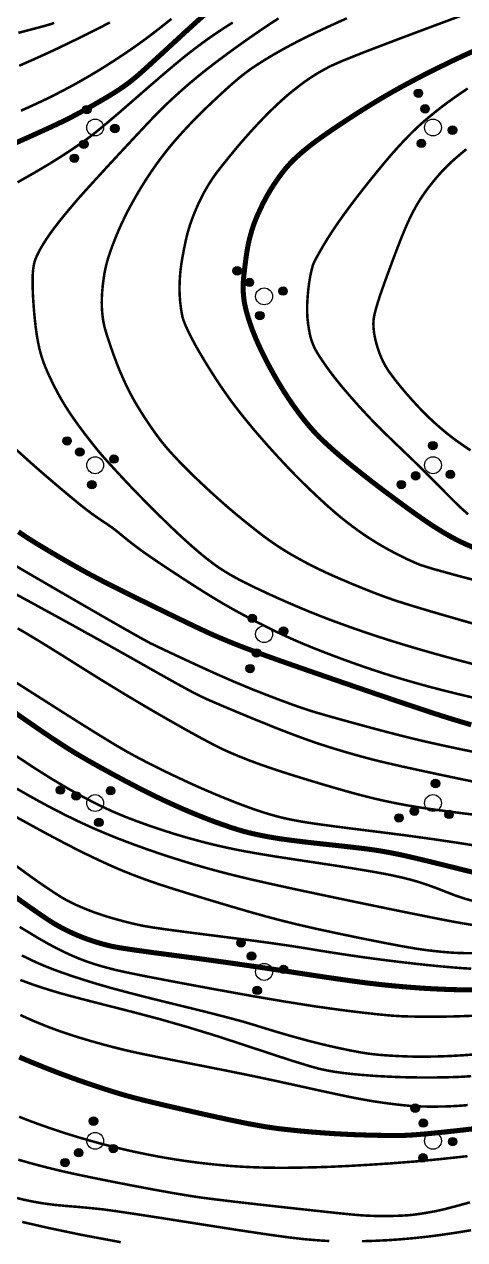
# Model space of a CAD drawing. Extents: x 396500 to 398250, y 1005980 to 1008200.
# Drawn here: x 398150.94 to 398163.97, y 1007941.11 to 1007977.09 of the extents above; entities that cross this region are included whole.
import ezdxf

# ---------------------------------------------------------------- set-up
doc = ezdxf.new("R2010")
doc.units = 0
doc.header["$LTSCALE"] = 0.5
doc.layers.get('0').update_dxf_attribs({"linetype": 'CONTINUOUS'})
doc.layers.add('DGX', color=2, linetype='CONTINUOUS')
doc.layers.add('ZBTZ', color=3, linetype='CONTINUOUS')

# ---------------------------------------------------------------- blocks, each defined once
blk = doc.blocks.new('*U110')
at = {"linetype": 'Continuous'}
for points in [[(-0.25, 2.2), (-0.238, 2.123), (-0.238, 2.277)], [(-0.238, 2.277), (-0.202, 2.053), (-0.202, 2.347)], [(-0.202, 2.053), (-0.238, 2.277), (-0.238, 2.123)], [(-0.202, 2.347), (-0.147, 1.998), (-0.147, 2.402)], [(-0.147, 1.998), (-0.202, 2.347), (-0.202, 2.053)], [(-0.147, 2.402), (-0.077, 1.962), (-0.077, 2.438)], [(-0.077, 1.962), (-0.147, 2.402), (-0.147, 1.998)], [(-0.077, 2.438), (0, 1.95), (0, 2.45)], [(0, 1.95), (-0.077, 2.438), (-0.077, 1.962)], [(0, 2.45), (0.077, 1.962), (0.077, 2.438)], [(0.077, 1.962), (0, 2.45), (0, 1.95)], [(0.077, 2.438), (0.147, 1.998), (0.147, 2.402)], [(0.147, 1.998), (0.077, 2.438), (0.077, 1.962)], [(0.147, 2.402), (0.202, 2.053), (0.202, 2.347)], [(0.202, 2.053), (0.147, 2.402), (0.147, 1.998)], [(0.202, 2.347), (0.238, 2.123), (0.238, 2.277)], [(0.238, 2.123), (0.202, 2.347), (0.202, 2.053)], [(0.25, 2.2), (0.238, 2.277), (0.238, 2.123)]]:
    blk.add_solid(points, dxfattribs=at)
blk = doc.blocks.new('*U109')
at = {"linetype": 'Continuous'}
for points in [[(-0.077, 1.438), (0, 0.95), (0, 1.45)], [(0, 1.45), (0.077, 0.962), (0.077, 1.438)], [(0.077, 0.962), (0, 1.45), (0, 0.95)], [(-0.25, 1.2), (-0.238, 1.123), (-0.238, 1.277)], [(-0.238, 1.277), (-0.202, 1.053), (-0.202, 1.347)], [(-0.202, 1.053), (-0.238, 1.277), (-0.238, 1.123)], [(-0.202, 1.347), (-0.147, 0.998), (-0.147, 1.402)], [(-0.147, 0.998), (-0.202, 1.347), (-0.202, 1.053)], [(-0.147, 1.402), (-0.077, 0.962), (-0.077, 1.438)], [(-0.077, 0.962), (-0.147, 1.402), (-0.147, 0.998)], [(0, 0.95), (-0.077, 1.438), (-0.077, 0.962)], [(0.077, 1.438), (0.147, 0.998), (0.147, 1.402)], [(0.147, 0.998), (0.077, 1.438), (0.077, 0.962)], [(0.147, 1.402), (0.202, 1.053), (0.202, 1.347)], [(0.202, 1.053), (0.147, 1.402), (0.147, 0.998)], [(0.202, 1.347), (0.238, 1.123), (0.238, 1.277)], [(0.238, 1.123), (0.202, 1.347), (0.202, 1.053)], [(0.25, 1.2), (0.238, 1.277), (0.238, 1.123)]]:
    blk.add_solid(points, dxfattribs=at)
blk = doc.blocks.new('*U108')
at = {"linetype": 'Continuous'}
for points in [[(-1.25, -0.6), (-1.238, -0.677), (-1.238, -0.523)], [(-1.238, -0.523), (-1.202, -0.747), (-1.202, -0.453)], [(-1.202, -0.747), (-1.238, -0.523), (-1.238, -0.677)], [(-1.202, -0.453), (-1.147, -0.802), (-1.147, -0.398)], [(-1.147, -0.802), (-1.202, -0.453), (-1.202, -0.747)], [(-1.147, -0.398), (-1.077, -0.838), (-1.077, -0.362)], [(-1.077, -0.838), (-1.147, -0.398), (-1.147, -0.802)], [(-1.077, -0.362), (-1, -0.85), (-1, -0.35)], [(-1, -0.85), (-1.077, -0.362), (-1.077, -0.838)], [(-1, -0.35), (-0.923, -0.838), (-0.923, -0.362)], [(-0.923, -0.838), (-1, -0.35), (-1, -0.85)], [(-0.923, -0.362), (-0.853, -0.802), (-0.853, -0.398)], [(-0.853, -0.802), (-0.923, -0.362), (-0.923, -0.838)], [(-0.853, -0.398), (-0.798, -0.747), (-0.798, -0.453)], [(-0.798, -0.747), (-0.853, -0.398), (-0.853, -0.802)], [(-0.798, -0.453), (-0.762, -0.677), (-0.762, -0.523)], [(-0.762, -0.677), (-0.798, -0.453), (-0.798, -0.747)], [(-0.75, -0.6), (-0.762, -0.523), (-0.762, -0.677)]]:
    blk.add_solid(points, dxfattribs=at)
blk = doc.blocks.new('*U107')
at = {"linetype": 'Continuous'}
for points in [[(0.75, -0.6), (0.762, -0.677), (0.762, -0.523)], [(0.762, -0.523), (0.798, -0.747), (0.798, -0.453)], [(0.798, -0.747), (0.762, -0.523), (0.762, -0.677)], [(0.798, -0.453), (0.853, -0.802), (0.853, -0.398)], [(0.853, -0.802), (0.798, -0.453), (0.798, -0.747)], [(0.853, -0.398), (0.923, -0.838), (0.923, -0.362)], [(0.923, -0.838), (0.853, -0.398), (0.853, -0.802)], [(0.923, -0.362), (1, -0.85), (1, -0.35)], [(1, -0.85), (0.923, -0.362), (0.923, -0.838)], [(1, -0.35), (1.077, -0.838), (1.077, -0.362)], [(1.077, -0.838), (1, -0.35), (1, -0.85)], [(1.077, -0.362), (1.147, -0.802), (1.147, -0.398)], [(1.147, -0.802), (1.077, -0.362), (1.077, -0.838)], [(1.147, -0.398), (1.202, -0.747), (1.202, -0.453)], [(1.202, -0.747), (1.147, -0.398), (1.147, -0.802)], [(1.202, -0.453), (1.238, -0.677), (1.238, -0.523)], [(1.238, -0.677), (1.202, -0.453), (1.202, -0.747)], [(1.25, -0.6), (1.238, -0.523), (1.238, -0.677)]]:
    blk.add_solid(points, dxfattribs=at)
blk = doc.blocks.new('gc160')
for centre, radius in [((0, 2.2), 0.25), ((0, 1.2), 0.25), ((0, 0), 0.5), ((-1, -0.6), 0.25), ((1, -0.6), 0.25)]:
    blk.add_circle(centre, radius)
at = {"linetype": 'Continuous'}
for name in ['*U110', '*U109', '*U108', '*U107']:
    blk.add_blockref(name, (0, 0), dxfattribs=at)

msp = doc.modelspace()

# ---------------------------------------------------------------- linework, layer by layer
at = {"layer": 'DGX', "color": 3, "linetype": 'Continuous', "lineweight": -2, "const_width": 0.15}
for points in [[(398150.356, 1007973.437), (398151.062, 1007973.751), (398151.627, 1007974.007), (398152.052, 1007974.206), (398152.336, 1007974.348), (398152.55, 1007974.463), (398152.765, 1007974.58), (398152.98, 1007974.701), (398153.195, 1007974.825), (398153.397, 1007974.944), (398153.57, 1007975.049), (398153.716, 1007975.142), (398153.834, 1007975.221), (398153.938, 1007975.295), (398154.041, 1007975.372), (398154.143, 1007975.452), (398154.245, 1007975.535), (398154.387, 1007975.659), (398154.61, 1007975.86), (398154.916, 1007976.139), (398155.303, 1007976.496), (398155.699, 1007976.86), (398156.033, 1007977.164), (398156.303, 1007977.405)], [(398164.22, 1007961.609), (398163.975, 1007961.716), (398163.755, 1007961.822), (398163.543, 1007961.936), (398163.322, 1007962.064), (398163.09, 1007962.208), (398162.849, 1007962.368), (398162.587, 1007962.549), (398162.292, 1007962.76), (398161.964, 1007963.001), (398161.602, 1007963.27), (398161.239, 1007963.547), (398160.904, 1007963.809), (398160.597, 1007964.055), (398160.318, 1007964.286), (398160.069, 1007964.502), (398159.849, 1007964.702), (398159.659, 1007964.885), (398159.499, 1007965.053), (398159.353, 1007965.22), (398159.206, 1007965.4), (398159.057, 1007965.594), (398158.906, 1007965.801), (398158.757, 1007966.019), (398158.611, 1007966.244), (398158.468, 1007966.477), (398158.328, 1007966.718), (398158.195, 1007966.958), (398158.075, 1007967.186), (398157.967, 1007967.403), (398157.871, 1007967.609), (398157.785, 1007967.806), (398157.708, 1007967.997), (398157.639, 1007968.182), (398157.58, 1007968.361), (398157.53, 1007968.528), (398157.491, 1007968.677), (398157.462, 1007968.809), (398157.443, 1007968.923), (398157.431, 1007969.026), (398157.422, 1007969.124), (398157.417, 1007969.218), (398157.415, 1007969.306), (398157.417, 1007969.41), (398157.427, 1007969.55), (398157.444, 1007969.725), (398157.469, 1007969.935), (398157.496, 1007970.15), (398157.524, 1007970.338), (398157.551, 1007970.499), (398157.579, 1007970.633), (398157.607, 1007970.752), (398157.638, 1007970.867), (398157.669, 1007970.979), (398157.703, 1007971.087), (398157.744, 1007971.203), (398157.796, 1007971.336), (398157.861, 1007971.487), (398157.938, 1007971.656), (398158.026, 1007971.834), (398158.122, 1007972.013), (398158.227, 1007972.192), (398158.341, 1007972.372), (398158.459, 1007972.544), (398158.576, 1007972.702), (398158.692, 1007972.846), (398158.807, 1007972.975), (398158.93, 1007973.098), (398159.067, 1007973.226), (398159.221, 1007973.358), (398159.389, 1007973.495), (398159.583, 1007973.642), (398159.81, 1007973.805), (398160.07, 1007973.985), (398160.364, 1007974.182), (398160.671, 1007974.382), (398160.969, 1007974.572), (398161.259, 1007974.752), (398161.541, 1007974.922), (398161.828, 1007975.088), (398162.134, 1007975.258), (398162.459, 1007975.433), (398162.803, 1007975.613), (398163.163, 1007975.793), (398163.533, 1007975.974), (398163.915, 1007976.154), (398164.308, 1007976.333)], [(398164.17, 1007956.355), (398163.895, 1007956.436), (398163.588, 1007956.529), (398163.248, 1007956.635), (398162.801, 1007956.78), (398162.169, 1007956.991), (398161.354, 1007957.268), (398160.355, 1007957.611), (398159.362, 1007957.954), (398158.566, 1007958.232), (398157.968, 1007958.446), (398157.566, 1007958.595), (398157.276, 1007958.707), (398157.013, 1007958.812), (398156.776, 1007958.91), (398156.565, 1007959), (398156.307, 1007959.117), (398155.927, 1007959.296), (398155.427, 1007959.537), (398154.806, 1007959.839), (398154.176, 1007960.148), (398153.651, 1007960.41), (398153.231, 1007960.623), (398152.915, 1007960.789), (398152.637, 1007960.941), (398152.333, 1007961.113), (398152.001, 1007961.304), (398151.643, 1007961.515), (398151.297, 1007961.723), (398151.003, 1007961.908), (398150.762, 1007962.069)], [(398150.618, 1007956.747), (398150.97, 1007956.5), (398151.314, 1007956.262), (398151.636, 1007956.042), (398151.923, 1007955.851), (398152.174, 1007955.688), (398152.39, 1007955.553), (398152.607, 1007955.424), (398152.861, 1007955.277), (398153.153, 1007955.113), (398153.483, 1007954.932), (398153.816, 1007954.752), (398154.118, 1007954.592), (398154.389, 1007954.451), (398154.629, 1007954.33), (398154.858, 1007954.218), (398155.095, 1007954.106), (398155.34, 1007953.994), (398155.594, 1007953.881), (398155.85, 1007953.771), (398156.104, 1007953.666), (398156.356, 1007953.567), (398156.606, 1007953.473), (398156.844, 1007953.388), (398157.059, 1007953.315), (398157.252, 1007953.253), (398157.422, 1007953.203), (398157.591, 1007953.159), (398157.78, 1007953.116), (398157.99, 1007953.072), (398158.219, 1007953.029), (398158.499, 1007952.983), (398158.859, 1007952.934), (398159.299, 1007952.88), (398159.82, 1007952.822), (398160.333, 1007952.767), (398160.749, 1007952.719), (398161.069, 1007952.681), (398161.291, 1007952.65), (398161.471, 1007952.622), (398161.66, 1007952.589), (398161.858, 1007952.552), (398162.067, 1007952.51), (398162.338, 1007952.449), (398162.726, 1007952.358), (398163.23, 1007952.235), (398163.851, 1007952.081), (398164.478, 1007951.927)], [(398164.212, 1007948.507), (398163.922, 1007948.509), (398163.66, 1007948.515), (398163.413, 1007948.523), (398163.166, 1007948.534), (398162.919, 1007948.546), (398162.672, 1007948.561), (398162.413, 1007948.58), (398162.131, 1007948.603), (398161.826, 1007948.631), (398161.497, 1007948.664), (398161.082, 1007948.712), (398160.519, 1007948.788), (398159.807, 1007948.891), (398158.945, 1007949.022), (398158.025, 1007949.161), (398157.135, 1007949.29), (398156.276, 1007949.41), (398155.447, 1007949.52), (398154.716, 1007949.616), (398154.151, 1007949.695), (398153.751, 1007949.756), (398153.516, 1007949.8), (398153.365, 1007949.837), (398153.216, 1007949.877), (398153.068, 1007949.921), (398152.922, 1007949.968), (398152.778, 1007950.018), (398152.635, 1007950.072), (398152.494, 1007950.13), (398152.355, 1007950.192), (398152.218, 1007950.257), (398152.082, 1007950.325), (398151.949, 1007950.397), (398151.819, 1007950.471), (398151.643, 1007950.583), (398151.373, 1007950.765), (398151.01, 1007951.018), (398150.554, 1007951.342)], [(398150.786, 1007946.52), (398151.163, 1007946.362), (398151.573, 1007946.196), (398151.986, 1007946.036), (398152.401, 1007945.883), (398152.819, 1007945.737), (398153.22, 1007945.603), (398153.585, 1007945.487), (398153.914, 1007945.389), (398154.205, 1007945.309), (398154.539, 1007945.225), (398154.993, 1007945.116), (398155.567, 1007944.983), (398156.261, 1007944.825), (398156.962, 1007944.671), (398157.557, 1007944.549), (398158.046, 1007944.461), (398158.429, 1007944.404), (398158.76, 1007944.367), (398159.094, 1007944.332), (398159.43, 1007944.302), (398159.769, 1007944.275), (398160.109, 1007944.252), (398160.451, 1007944.233), (398160.793, 1007944.218), (398161.137, 1007944.208), (398161.462, 1007944.201), (398161.751, 1007944.197), (398162.004, 1007944.197), (398162.22, 1007944.201), (398162.476, 1007944.215), (398162.852, 1007944.247), (398163.347, 1007944.296), (398163.96, 1007944.363), (398164.665, 1007944.448)]]:
    msp.add_lwpolyline(points, dxfattribs=at)
at = {"layer": 'DGX', "linetype": 'Continuous', "const_width": 0.075}
for points in [[(398164.989, 1007960.449), (398163.805, 1007960.759), (398163.024, 1007960.974), (398162.647, 1007961.093), (398162.468, 1007961.17), (398162.282, 1007961.255), (398162.088, 1007961.349), (398161.888, 1007961.451), (398161.689, 1007961.558), (398161.501, 1007961.665), (398161.323, 1007961.771), (398161.155, 1007961.877), (398160.99, 1007961.986), (398160.821, 1007962.105), (398160.648, 1007962.232), (398160.47, 1007962.368), (398160.283, 1007962.517), (398160.084, 1007962.686), (398159.871, 1007962.874), (398159.646, 1007963.081), (398159.418, 1007963.296), (398159.198, 1007963.509), (398158.986, 1007963.72), (398158.783, 1007963.929), (398158.583, 1007964.141), (398158.38, 1007964.36), (398158.175, 1007964.587), (398157.969, 1007964.821), (398157.764, 1007965.058), (398157.566, 1007965.296), (398157.374, 1007965.533), (398157.19, 1007965.77), (398157.007, 1007966.015), (398156.823, 1007966.276), (398156.637, 1007966.553), (398156.449, 1007966.846), (398156.272, 1007967.133), (398156.119, 1007967.39), (398155.989, 1007967.618), (398155.884, 1007967.816), (398155.799, 1007967.987), (398155.731, 1007968.131), (398155.681, 1007968.249), (398155.647, 1007968.34), (398155.623, 1007968.424), (398155.602, 1007968.522), (398155.583, 1007968.632), (398155.566, 1007968.756), (398155.551, 1007968.884), (398155.541, 1007969.007), (398155.535, 1007969.126), (398155.532, 1007969.239), (398155.533, 1007969.353), (398155.536, 1007969.47), (398155.543, 1007969.592), (398155.553, 1007969.718), (398155.567, 1007969.855), (398155.589, 1007970.011), (398155.617, 1007970.186), (398155.653, 1007970.379), (398155.692, 1007970.571), (398155.729, 1007970.744), (398155.766, 1007970.896), (398155.803, 1007971.027), (398155.842, 1007971.152), (398155.888, 1007971.285), (398155.94, 1007971.425), (398156, 1007971.571), (398156.063, 1007971.719), (398156.129, 1007971.861), (398156.197, 1007971.997), (398156.266, 1007972.128), (398156.336, 1007972.251), (398156.405, 1007972.367), (398156.473, 1007972.474), (398156.54, 1007972.573), (398156.617, 1007972.681), (398156.719, 1007972.814), (398156.845, 1007972.974), (398156.995, 1007973.16), (398157.154, 1007973.353), (398157.306, 1007973.535), (398157.453, 1007973.705), (398157.594, 1007973.864), (398157.731, 1007974.015), (398157.868, 1007974.162), (398158.005, 1007974.306), (398158.142, 1007974.445), (398158.277, 1007974.579), (398158.41, 1007974.706), (398158.539, 1007974.826), (398158.666, 1007974.939), (398158.797, 1007975.051), (398158.939, 1007975.165), (398159.091, 1007975.283), (398159.254, 1007975.404), (398159.429, 1007975.525), (398159.617, 1007975.642), (398159.816, 1007975.756), (398160.028, 1007975.867), (398160.388, 1007976.025), (398161.032, 1007976.281), (398161.962, 1007976.636), (398163.175, 1007977.09), (398164.42, 1007977.553)], [(398150.738, 1007972.415), (398151.239, 1007972.701), (398151.661, 1007972.95), (398152.005, 1007973.164), (398152.292, 1007973.352), (398152.546, 1007973.523), (398152.765, 1007973.677), (398152.95, 1007973.816), (398153.157, 1007973.981), (398153.438, 1007974.216), (398153.795, 1007974.521), (398154.227, 1007974.896), (398154.664, 1007975.277), (398155.038, 1007975.599), (398155.348, 1007975.861), (398155.594, 1007976.065), (398155.808, 1007976.236), (398156.022, 1007976.401), (398156.236, 1007976.56), (398156.449, 1007976.713), (398156.665, 1007976.861), (398156.885, 1007977.005), (398157.108, 1007977.146)], [(398150.762, 1007976.841), (398151.237, 1007976.965), (398151.558, 1007977.051), (398151.724, 1007977.1), (398151.82, 1007977.134)], [(398150.787, 1007975.867), (398151.171, 1007976.035), (398151.569, 1007976.215), (398151.981, 1007976.407), (398152.407, 1007976.613), (398152.813, 1007976.813), (398153.168, 1007976.991), (398153.47, 1007977.148)], [(398155.294, 1007977.255), (398155.013, 1007977.031), (398154.775, 1007976.846), (398154.556, 1007976.68), (398154.327, 1007976.514), (398154.088, 1007976.346), (398153.841, 1007976.178), (398153.588, 1007976.012), (398153.335, 1007975.85), (398153.08, 1007975.693), (398152.824, 1007975.541), (398152.567, 1007975.394), (398152.309, 1007975.251), (398152.051, 1007975.114), (398151.791, 1007974.981), (398151.513, 1007974.844), (398151.194, 1007974.696), (398150.838, 1007974.535)], [(398164.319, 1007958.128), (398163.882, 1007958.243), (398163.448, 1007958.36), (398163.026, 1007958.477), (398162.615, 1007958.595), (398162.214, 1007958.714), (398161.827, 1007958.833), (398161.456, 1007958.951), (398161.102, 1007959.068), (398160.764, 1007959.184), (398160.442, 1007959.298), (398160.134, 1007959.411), (398159.841, 1007959.521), (398159.563, 1007959.63), (398159.287, 1007959.742), (398159.003, 1007959.861), (398158.709, 1007959.988), (398158.406, 1007960.123), (398158.112, 1007960.256), (398157.848, 1007960.38), (398157.612, 1007960.493), (398157.406, 1007960.596), (398157.219, 1007960.695), (398157.042, 1007960.794), (398156.876, 1007960.893), (398156.72, 1007960.993), (398156.559, 1007961.105), (398156.38, 1007961.241), (398156.182, 1007961.401), (398155.966, 1007961.584), (398155.731, 1007961.793), (398155.477, 1007962.026), (398155.205, 1007962.285), (398154.915, 1007962.568), (398154.625, 1007962.857), (398154.353, 1007963.133), (398154.099, 1007963.396), (398153.864, 1007963.645), (398153.654, 1007963.872), (398153.474, 1007964.068), (398153.326, 1007964.233), (398153.209, 1007964.366), (398153.1, 1007964.496), (398152.977, 1007964.648), (398152.84, 1007964.824), (398152.688, 1007965.022), (398152.535, 1007965.227), (398152.395, 1007965.424), (398152.267, 1007965.612), (398152.152, 1007965.791), (398152.044, 1007965.971), (398151.938, 1007966.159), (398151.834, 1007966.357), (398151.732, 1007966.564), (398151.638, 1007966.765), (398151.56, 1007966.947), (398151.497, 1007967.11), (398151.449, 1007967.253), (398151.411, 1007967.39), (398151.376, 1007967.532), (398151.344, 1007967.681), (398151.316, 1007967.835), (398151.291, 1007968.005), (398151.266, 1007968.198), (398151.243, 1007968.415), (398151.221, 1007968.656), (398151.203, 1007968.901), (398151.19, 1007969.129), (398151.184, 1007969.342), (398151.182, 1007969.539), (398151.188, 1007969.716), (398151.203, 1007969.871), (398151.225, 1007970.003), (398151.256, 1007970.112), (398151.298, 1007970.216), (398151.353, 1007970.332), (398151.422, 1007970.46), (398151.505, 1007970.6), (398151.601, 1007970.75), (398151.71, 1007970.908), (398151.832, 1007971.074), (398151.967, 1007971.248), (398152.11, 1007971.426), (398152.257, 1007971.604), (398152.407, 1007971.782), (398152.561, 1007971.96), (398152.754, 1007972.177), (398153.022, 1007972.472), (398153.364, 1007972.845), (398153.781, 1007973.296), (398154.195, 1007973.741), (398154.526, 1007974.094), (398154.775, 1007974.357), (398154.943, 1007974.528), (398155.073, 1007974.656), (398155.214, 1007974.791), (398155.365, 1007974.931), (398155.525, 1007975.076), (398155.694, 1007975.227), (398155.872, 1007975.379), (398156.059, 1007975.535), (398156.254, 1007975.693), (398156.464, 1007975.857), (398156.696, 1007976.034), (398156.948, 1007976.221), (398157.222, 1007976.42), (398157.498, 1007976.617), (398157.76, 1007976.8), (398158.008, 1007976.969), (398158.24, 1007977.123), (398158.465, 1007977.269)], [(398160.489, 1007977.273), (398160.16, 1007977.125), (398159.854, 1007976.985), (398159.576, 1007976.854), (398159.326, 1007976.734), (398159.104, 1007976.623), (398158.9, 1007976.518), (398158.705, 1007976.414), (398158.519, 1007976.311), (398158.342, 1007976.21), (398158.171, 1007976.109), (398158.004, 1007976.006), (398157.84, 1007975.902), (398157.679, 1007975.796), (398157.508, 1007975.673), (398157.313, 1007975.519), (398157.094, 1007975.333), (398156.852, 1007975.115), (398156.612, 1007974.893), (398156.4, 1007974.693), (398156.215, 1007974.515), (398156.058, 1007974.36), (398155.917, 1007974.215), (398155.778, 1007974.069), (398155.642, 1007973.922), (398155.508, 1007973.774), (398155.377, 1007973.624), (398155.249, 1007973.472), (398155.125, 1007973.317), (398155.003, 1007973.159), (398154.882, 1007972.996), (398154.761, 1007972.825), (398154.639, 1007972.645), (398154.515, 1007972.456), (398154.393, 1007972.26), (398154.273, 1007972.058), (398154.154, 1007971.85), (398154.037, 1007971.635), (398153.925, 1007971.416), (398153.819, 1007971.196), (398153.72, 1007970.974), (398153.628, 1007970.75), (398153.545, 1007970.536), (398153.475, 1007970.343), (398153.418, 1007970.17), (398153.375, 1007970.018), (398153.34, 1007969.871), (398153.309, 1007969.712), (398153.283, 1007969.542), (398153.26, 1007969.36), (398153.243, 1007969.179), (398153.233, 1007969.008), (398153.23, 1007968.848), (398153.234, 1007968.698), (398153.244, 1007968.559), (398153.257, 1007968.43), (398153.275, 1007968.311), (398153.296, 1007968.201), (398153.326, 1007968.081), (398153.371, 1007967.929), (398153.43, 1007967.744), (398153.503, 1007967.527), (398153.584, 1007967.298), (398153.666, 1007967.079), (398153.749, 1007966.87), (398153.834, 1007966.671), (398153.92, 1007966.48), (398154.007, 1007966.3), (398154.095, 1007966.129), (398154.183, 1007965.968), (398154.278, 1007965.805), (398154.385, 1007965.63), (398154.505, 1007965.443), (398154.637, 1007965.245), (398154.771, 1007965.05), (398154.898, 1007964.875), (398155.016, 1007964.72), (398155.127, 1007964.585), (398155.241, 1007964.454), (398155.372, 1007964.311), (398155.52, 1007964.155), (398155.684, 1007963.987), (398155.864, 1007963.807), (398156.059, 1007963.618), (398156.27, 1007963.42), (398156.495, 1007963.211), (398156.731, 1007962.999), (398156.972, 1007962.788), (398157.218, 1007962.58), (398157.469, 1007962.375), (398157.706, 1007962.185), (398157.91, 1007962.025), (398158.082, 1007961.896), (398158.22, 1007961.796), (398158.341, 1007961.712), (398158.461, 1007961.632), (398158.58, 1007961.555), (398158.698, 1007961.481), (398158.828, 1007961.403), (398158.984, 1007961.315), (398159.166, 1007961.215), (398159.373, 1007961.104), (398159.617, 1007960.982), (398159.905, 1007960.846), (398160.239, 1007960.697), (398160.618, 1007960.536), (398161.003, 1007960.378), (398161.353, 1007960.24), (398161.67, 1007960.122), (398161.952, 1007960.025), (398162.269, 1007959.924), (398162.69, 1007959.796), (398163.215, 1007959.641), (398163.843, 1007959.46), (398164.484, 1007959.277)], [(398164.076, 1007962.587), (398163.934, 1007962.713), (398163.751, 1007962.885), (398163.528, 1007963.105), (398163.265, 1007963.372), (398162.983, 1007963.657), (398162.707, 1007963.932), (398162.435, 1007964.198), (398162.168, 1007964.453), (398161.915, 1007964.695), (398161.686, 1007964.917), (398161.481, 1007965.119), (398161.298, 1007965.302), (398161.124, 1007965.484), (398160.941, 1007965.681), (398160.749, 1007965.893), (398160.549, 1007966.121), (398160.353, 1007966.35), (398160.176, 1007966.568), (398160.017, 1007966.773), (398159.877, 1007966.966), (398159.757, 1007967.139), (398159.662, 1007967.283), (398159.591, 1007967.398), (398159.544, 1007967.484), (398159.511, 1007967.555), (398159.481, 1007967.625), (398159.454, 1007967.695), (398159.43, 1007967.764), (398159.408, 1007967.844), (398159.385, 1007967.948), (398159.362, 1007968.075), (398159.339, 1007968.225), (398159.32, 1007968.392), (398159.31, 1007968.569), (398159.31, 1007968.755), (398159.32, 1007968.951), (398159.335, 1007969.143), (398159.353, 1007969.315), (398159.374, 1007969.468), (398159.396, 1007969.602), (398159.42, 1007969.719), (398159.442, 1007969.819), (398159.464, 1007969.903), (398159.484, 1007969.971), (398159.518, 1007970.05), (398159.579, 1007970.17), (398159.667, 1007970.329), (398159.782, 1007970.529), (398159.917, 1007970.751), (398160.064, 1007970.979), (398160.222, 1007971.213), (398160.392, 1007971.453), (398160.575, 1007971.702), (398160.773, 1007971.964), (398160.987, 1007972.239), (398161.216, 1007972.527), (398161.442, 1007972.804), (398161.646, 1007973.05), (398161.828, 1007973.263), (398161.988, 1007973.443), (398162.134, 1007973.601), (398162.275, 1007973.749), (398162.41, 1007973.886), (398162.54, 1007974.012), (398162.672, 1007974.134), (398162.815, 1007974.259), (398162.969, 1007974.388), (398163.132, 1007974.521), (398163.305, 1007974.656), (398163.486, 1007974.791), (398163.675, 1007974.927), (398163.872, 1007975.064), (398164.066, 1007975.194)], [(398164.147, 1007964.48), (398163.968, 1007964.6), (398163.793, 1007964.722), (398163.622, 1007964.848), (398163.453, 1007964.979), (398163.284, 1007965.12), (398163.113, 1007965.269), (398162.942, 1007965.427), (398162.77, 1007965.596), (398162.595, 1007965.777), (398162.418, 1007965.97), (398162.238, 1007966.174), (398162.07, 1007966.375), (398161.926, 1007966.554), (398161.806, 1007966.712), (398161.709, 1007966.848), (398161.629, 1007966.978), (398161.556, 1007967.115), (398161.49, 1007967.26), (398161.431, 1007967.414), (398161.381, 1007967.567), (398161.341, 1007967.714), (398161.31, 1007967.854), (398161.288, 1007967.988), (398161.276, 1007968.113), (398161.272, 1007968.228), (398161.276, 1007968.333), (398161.289, 1007968.429), (398161.311, 1007968.528), (398161.34, 1007968.643), (398161.377, 1007968.774), (398161.422, 1007968.922), (398161.483, 1007969.108), (398161.57, 1007969.356), (398161.682, 1007969.665), (398161.819, 1007970.037), (398161.96, 1007970.412), (398162.085, 1007970.734), (398162.194, 1007971.002), (398162.287, 1007971.216), (398162.372, 1007971.396), (398162.456, 1007971.563), (398162.541, 1007971.717), (398162.624, 1007971.858), (398162.714, 1007971.996), (398162.813, 1007972.138), (398162.923, 1007972.285), (398163.044, 1007972.438), (398163.17, 1007972.589), (398163.295, 1007972.73), (398163.42, 1007972.861), (398163.544, 1007972.983), (398163.68, 1007973.106), (398163.841, 1007973.244), (398164.025, 1007973.396)], [(398164.384, 1007957.122), (398163.864, 1007957.245), (398163.393, 1007957.361), (398162.971, 1007957.47), (398162.583, 1007957.576), (398162.214, 1007957.682), (398161.864, 1007957.787), (398161.533, 1007957.891), (398161.205, 1007957.999), (398160.864, 1007958.117), (398160.51, 1007958.243), (398160.144, 1007958.378), (398159.785, 1007958.515), (398159.457, 1007958.645), (398159.159, 1007958.767), (398158.891, 1007958.883), (398158.634, 1007959), (398158.369, 1007959.125), (398158.096, 1007959.259), (398157.816, 1007959.402), (398157.539, 1007959.546), (398157.277, 1007959.687), (398157.032, 1007959.823), (398156.802, 1007959.955), (398156.563, 1007960.098), (398156.288, 1007960.267), (398155.979, 1007960.463), (398155.634, 1007960.685), (398155.294, 1007960.908), (398154.997, 1007961.105), (398154.743, 1007961.277), (398154.532, 1007961.423), (398154.348, 1007961.555), (398154.174, 1007961.685), (398154.01, 1007961.813), (398153.857, 1007961.939), (398153.711, 1007962.058), (398153.568, 1007962.169), (398153.428, 1007962.27), (398153.291, 1007962.361), (398153.155, 1007962.451), (398153.018, 1007962.546), (398152.88, 1007962.646), (398152.741, 1007962.752), (398152.572, 1007962.886), (398152.347, 1007963.071), (398152.065, 1007963.307), (398151.725, 1007963.595), (398151.366, 1007963.904), (398151.027, 1007964.204), (398150.706, 1007964.495)], [(398150.46, 1007961.193), (398150.974, 1007960.89), (398151.658, 1007960.492), (398152.512, 1007959.997), (398153.35, 1007959.514), (398153.989, 1007959.148), (398154.429, 1007958.901), (398154.669, 1007958.771), (398154.862, 1007958.677), (398155.161, 1007958.536), (398155.564, 1007958.347), (398156.072, 1007958.111), (398156.619, 1007957.862), (398157.138, 1007957.635), (398157.629, 1007957.43), (398158.091, 1007957.247), (398158.509, 1007957.088), (398158.863, 1007956.957), (398159.154, 1007956.854), (398159.382, 1007956.779), (398159.616, 1007956.708), (398159.925, 1007956.619), (398160.309, 1007956.511), (398160.768, 1007956.385), (398161.243, 1007956.256), (398161.676, 1007956.141), (398162.067, 1007956.04), (398162.416, 1007955.953), (398162.781, 1007955.866), (398163.219, 1007955.768), (398163.731, 1007955.658), (398164.317, 1007955.537)], [(398164.333, 1007954.653), (398163.823, 1007954.757), (398163.22, 1007954.884), (398162.616, 1007955.013), (398162.103, 1007955.126), (398161.681, 1007955.222), (398161.351, 1007955.301), (398161.051, 1007955.379), (398160.72, 1007955.47), (398160.358, 1007955.575), (398159.965, 1007955.694), (398159.525, 1007955.837), (398159.025, 1007956.017), (398158.463, 1007956.232), (398157.84, 1007956.483), (398157.245, 1007956.729), (398156.768, 1007956.93), (398156.408, 1007957.085), (398156.165, 1007957.196), (398155.906, 1007957.328), (398155.497, 1007957.55), (398154.939, 1007957.862), (398154.231, 1007958.263), (398153.367, 1007958.749), (398152.341, 1007959.318), (398151.153, 1007959.969), (398149.802, 1007960.702)], [(398164.673, 1007953.644), (398163.866, 1007953.741), (398163.193, 1007953.829), (398162.653, 1007953.906), (398162.246, 1007953.974), (398161.909, 1007954.039), (398161.581, 1007954.108), (398161.261, 1007954.181), (398160.95, 1007954.259), (398160.621, 1007954.347), (398160.25, 1007954.452), (398159.837, 1007954.572), (398159.381, 1007954.709), (398158.929, 1007954.848), (398158.525, 1007954.977), (398158.171, 1007955.095), (398157.865, 1007955.202), (398157.59, 1007955.304), (398157.328, 1007955.408), (398157.078, 1007955.513), (398156.84, 1007955.618), (398156.56, 1007955.756), (398156.184, 1007955.955), (398155.711, 1007956.215), (398155.142, 1007956.538), (398154.519, 1007956.899), (398153.886, 1007957.276), (398153.242, 1007957.669), (398152.587, 1007958.078), (398151.977, 1007958.462), (398151.465, 1007958.779), (398151.053, 1007959.028), (398150.741, 1007959.211)], [(398150.629, 1007957.648), (398151.506, 1007957.09), (398152.386, 1007956.531), (398153.094, 1007956.088), (398153.629, 1007955.761), (398153.991, 1007955.551), (398154.272, 1007955.398), (398154.565, 1007955.245), (398154.868, 1007955.091), (398155.182, 1007954.938), (398155.491, 1007954.791), (398155.777, 1007954.657), (398156.042, 1007954.537), (398156.285, 1007954.43), (398156.514, 1007954.332), (398156.738, 1007954.238), (398156.958, 1007954.149), (398157.173, 1007954.063), (398157.381, 1007953.984), (398157.578, 1007953.911), (398157.765, 1007953.845), (398157.942, 1007953.785), (398158.111, 1007953.732), (398158.274, 1007953.684), (398158.431, 1007953.641), (398158.583, 1007953.603), (398158.742, 1007953.567), (398158.923, 1007953.531), (398159.124, 1007953.494), (398159.346, 1007953.457), (398159.652, 1007953.412), (398160.102, 1007953.351), (398160.697, 1007953.275), (398161.437, 1007953.183), (398162.242, 1007953.08), (398163.031, 1007952.971), (398163.806, 1007952.856), (398164.565, 1007952.736)], [(398150.715, 1007954.465), (398151.062, 1007954.265), (398151.363, 1007954.098), (398151.656, 1007953.94), (398151.941, 1007953.791), (398152.22, 1007953.65), (398152.494, 1007953.517), (398152.769, 1007953.389), (398153.044, 1007953.266), (398153.32, 1007953.148), (398153.603, 1007953.032), (398153.9, 1007952.916), (398154.213, 1007952.799), (398154.539, 1007952.682), (398154.878, 1007952.565), (398155.227, 1007952.449), (398155.586, 1007952.335), (398155.955, 1007952.223), (398156.342, 1007952.111), (398156.756, 1007951.999), (398157.197, 1007951.886), (398157.665, 1007951.774), (398158.222, 1007951.648), (398158.929, 1007951.493), (398159.787, 1007951.311), (398160.795, 1007951.1), (398161.785, 1007950.896), (398162.586, 1007950.733), (398163.2, 1007950.611), (398163.625, 1007950.529), (398163.94, 1007950.473), (398164.221, 1007950.427)], [(398164.305, 1007949.591), (398163.91, 1007949.597), (398163.663, 1007949.606), (398163.481, 1007949.618), (398163.282, 1007949.636), (398163.064, 1007949.658), (398162.829, 1007949.686), (398162.524, 1007949.73), (398162.099, 1007949.804), (398161.553, 1007949.908), (398160.887, 1007950.04), (398160.198, 1007950.183), (398159.585, 1007950.315), (398159.049, 1007950.438), (398158.589, 1007950.551), (398158.139, 1007950.669), (398157.633, 1007950.81), (398157.07, 1007950.974), (398156.451, 1007951.159), (398155.858, 1007951.34), (398155.373, 1007951.491), (398154.997, 1007951.611), (398154.73, 1007951.701), (398154.518, 1007951.776), (398154.309, 1007951.853), (398154.102, 1007951.933), (398153.898, 1007952.014), (398153.68, 1007952.105), (398153.431, 1007952.216), (398153.15, 1007952.345), (398152.839, 1007952.493), (398152.488, 1007952.666), (398152.089, 1007952.872), (398151.641, 1007953.109), (398151.144, 1007953.379), (398150.636, 1007953.66)], [(398150.635, 1007952.224), (398151.017, 1007951.942), (398151.341, 1007951.711), (398151.615, 1007951.524), (398151.847, 1007951.37), (398152.035, 1007951.251), (398152.182, 1007951.166), (398152.316, 1007951.097), (398152.467, 1007951.025), (398152.635, 1007950.952), (398152.82, 1007950.875), (398153.019, 1007950.8), (398153.226, 1007950.728), (398153.442, 1007950.66), (398153.666, 1007950.596), (398153.887, 1007950.536), (398154.093, 1007950.484), (398154.284, 1007950.44), (398154.46, 1007950.402), (398154.722, 1007950.358), (398155.169, 1007950.294), (398155.801, 1007950.21), (398156.618, 1007950.106), (398157.465, 1007949.998), (398158.187, 1007949.901), (398158.783, 1007949.815), (398159.253, 1007949.741), (398159.66, 1007949.674), (398160.067, 1007949.609), (398160.473, 1007949.547), (398160.878, 1007949.488), (398161.284, 1007949.432), (398161.695, 1007949.379), (398162.11, 1007949.328), (398162.529, 1007949.28), (398162.93, 1007949.237), (398163.293, 1007949.201), (398163.616, 1007949.173), (398163.901, 1007949.151), (398164.167, 1007949.134)], [(398150.8, 1007950.373), (398151.357, 1007950.036), (398151.683, 1007949.85), (398151.884, 1007949.746), (398152.065, 1007949.655), (398152.226, 1007949.578), (398152.368, 1007949.514), (398152.5, 1007949.458), (398152.633, 1007949.405), (398152.767, 1007949.355), (398152.902, 1007949.307), (398153.051, 1007949.259), (398153.227, 1007949.207), (398153.431, 1007949.152), (398153.661, 1007949.093), (398154.024, 1007949.013), (398154.625, 1007948.892), (398155.464, 1007948.732), (398156.541, 1007948.532), (398157.671, 1007948.328), (398158.67, 1007948.158), (398159.537, 1007948.021), (398160.274, 1007947.918), (398160.893, 1007947.841), (398161.409, 1007947.783), (398161.821, 1007947.745), (398162.129, 1007947.726), (398162.393, 1007947.719), (398162.672, 1007947.715), (398162.967, 1007947.714), (398163.278, 1007947.715), (398163.598, 1007947.72), (398163.923, 1007947.73), (398164.254, 1007947.743)], [(398150.861, 1007949.529), (398151.108, 1007949.407), (398151.353, 1007949.295), (398151.596, 1007949.192), (398151.836, 1007949.098), (398152.093, 1007949.005), (398152.384, 1007948.906), (398152.708, 1007948.801), (398153.068, 1007948.69), (398153.501, 1007948.565), (398154.051, 1007948.418), (398154.715, 1007948.248), (398155.495, 1007948.057), (398156.265, 1007947.868), (398156.901, 1007947.705), (398157.403, 1007947.57), (398157.77, 1007947.461), (398158.073, 1007947.367), (398158.379, 1007947.274), (398158.691, 1007947.182), (398159.007, 1007947.093), (398159.326, 1007947.006), (398159.649, 1007946.924), (398159.975, 1007946.846), (398160.303, 1007946.773), (398160.616, 1007946.709), (398160.893, 1007946.657), (398161.134, 1007946.619), (398161.34, 1007946.595), (398161.538, 1007946.577), (398161.756, 1007946.562), (398161.995, 1007946.549), (398162.253, 1007946.538), (398162.535, 1007946.531), (398162.844, 1007946.531), (398163.178, 1007946.537), (398163.54, 1007946.55), (398163.942, 1007946.573), (398164.402, 1007946.608)], [(398150.82, 1007948.801), (398151.016, 1007948.728), (398151.21, 1007948.659), (398151.404, 1007948.594), (398151.596, 1007948.532), (398151.786, 1007948.473), (398151.974, 1007948.417), (398152.243, 1007948.343), (398152.678, 1007948.228), (398153.278, 1007948.074), (398154.043, 1007947.88), (398154.894, 1007947.656), (398155.754, 1007947.411), (398156.622, 1007947.146), (398157.497, 1007946.86), (398158.293, 1007946.596), (398158.923, 1007946.392), (398159.385, 1007946.25), (398159.681, 1007946.169), (398159.901, 1007946.122), (398160.136, 1007946.081), (398160.386, 1007946.046), (398160.651, 1007946.016), (398160.924, 1007945.991), (398161.198, 1007945.969), (398161.472, 1007945.952), (398161.747, 1007945.938), (398162.026, 1007945.927), (398162.313, 1007945.919), (398162.608, 1007945.915), (398162.912, 1007945.914), (398163.207, 1007945.916), (398163.476, 1007945.921), (398163.719, 1007945.928), (398163.937, 1007945.938), (398164.166, 1007945.954)], [(398150.819, 1007947.766), (398151.001, 1007947.68), (398151.205, 1007947.59), (398151.432, 1007947.496), (398151.68, 1007947.398), (398151.951, 1007947.298), (398152.244, 1007947.197), (398152.56, 1007947.097), (398152.898, 1007946.996), (398153.237, 1007946.901), (398153.556, 1007946.816), (398153.855, 1007946.741), (398154.134, 1007946.676), (398154.464, 1007946.605), (398154.917, 1007946.513), (398155.493, 1007946.398), (398156.191, 1007946.261), (398156.94, 1007946.113), (398157.666, 1007945.965), (398158.369, 1007945.816), (398159.049, 1007945.667), (398159.664, 1007945.531), (398160.171, 1007945.422), (398160.57, 1007945.338), (398160.862, 1007945.281), (398161.097, 1007945.239), (398161.326, 1007945.201), (398161.549, 1007945.168), (398161.767, 1007945.139), (398161.972, 1007945.114), (398162.158, 1007945.093), (398162.325, 1007945.077), (398162.472, 1007945.066), (398162.62, 1007945.059), (398162.786, 1007945.054), (398162.97, 1007945.052), (398163.173, 1007945.053), (398163.378, 1007945.056), (398163.569, 1007945.063), (398163.744, 1007945.072), (398163.906, 1007945.083), (398164.063, 1007945.098)], [(398164.058, 1007943.585), (398163.236, 1007943.496), (398162.471, 1007943.425), (398161.765, 1007943.37), (398161.117, 1007943.328), (398160.528, 1007943.295), (398159.997, 1007943.27), (398159.524, 1007943.255), (398159.103, 1007943.246), (398158.724, 1007943.241), (398158.388, 1007943.241), (398158.094, 1007943.245), (398157.826, 1007943.253), (398157.566, 1007943.263), (398157.314, 1007943.277), (398157.07, 1007943.293), (398156.823, 1007943.314), (398156.559, 1007943.339), (398156.28, 1007943.37), (398155.985, 1007943.405), (398155.677, 1007943.447), (398155.358, 1007943.496), (398155.03, 1007943.551), (398154.69, 1007943.614), (398154.342, 1007943.684), (398153.989, 1007943.761), (398153.63, 1007943.846), (398153.265, 1007943.939), (398152.898, 1007944.039), (398152.534, 1007944.145), (398152.172, 1007944.257), (398151.812, 1007944.375), (398151.458, 1007944.497), (398151.115, 1007944.623), (398150.783, 1007944.752)], [(398159.964, 1007941.073), (398159.739, 1007941.086), (398159.484, 1007941.105), (398159.202, 1007941.13), (398158.789, 1007941.177), (398158.144, 1007941.266), (398157.267, 1007941.397), (398156.159, 1007941.57), (398155.061, 1007941.743), (398154.215, 1007941.873), (398153.621, 1007941.962), (398153.279, 1007942.008), (398153.048, 1007942.033), (398152.787, 1007942.059), (398152.495, 1007942.085), (398152.172, 1007942.111), (398151.84, 1007942.142), (398151.519, 1007942.184), (398151.21, 1007942.236), (398150.914, 1007942.298), (398150.627, 1007942.367)], [(398153.793, 1007941.038), (398152.633, 1007941.255), (398151.665, 1007941.457), (398150.875, 1007941.637)], [(398164.164, 1007941.393), (398163.737, 1007941.322), (398163.312, 1007941.259), (398162.89, 1007941.204), (398162.474, 1007941.159), (398162.069, 1007941.123), (398161.673, 1007941.096), (398161.288, 1007941.078), (398160.933, 1007941.067)]]:
    msp.add_lwpolyline(points, dxfattribs=at)
at = {"layer": 'DGX', "linetype": 'Continuous', "const_width": 0.075, "flags": 128}
for points in [[(398150.574, 1007955.515), (398151.199, 1007955.1), (398151.76, 1007954.746), (398152.258, 1007954.452), (398152.709, 1007954.203), (398153.134, 1007953.985), (398153.531, 1007953.798), (398153.901, 1007953.642), (398154.263, 1007953.503), (398154.635, 1007953.369), (398155.017, 1007953.24), (398155.409, 1007953.116), (398155.804, 1007953), (398156.194, 1007952.894), (398156.58, 1007952.797), (398156.96, 1007952.711), (398157.376, 1007952.627), (398157.868, 1007952.539), (398158.435, 1007952.446), (398159.078, 1007952.348), (398159.72, 1007952.252), (398160.288, 1007952.165), (398160.781, 1007952.086), (398161.198, 1007952.016), (398161.56, 1007951.951), (398161.883, 1007951.886), (398162.168, 1007951.822), (398162.416, 1007951.759), (398162.652, 1007951.689), (398162.903, 1007951.605), (398163.17, 1007951.508), (398163.452, 1007951.397), (398163.735, 1007951.288), (398164.006, 1007951.199), (398164.264, 1007951.13)], [(398150.759, 1007943.482), (398150.926, 1007943.433), (398151.122, 1007943.378), (398151.341, 1007943.319), (398151.579, 1007943.257), (398151.835, 1007943.194), (398152.111, 1007943.128), (398152.449, 1007943.053), (398152.893, 1007942.96), (398153.444, 1007942.849), (398154.101, 1007942.721), (398154.765, 1007942.596), (398155.336, 1007942.493), (398155.812, 1007942.414), (398156.195, 1007942.356), (398156.603, 1007942.304), (398157.158, 1007942.237), (398157.858, 1007942.157), (398158.703, 1007942.063), (398159.53, 1007941.973), (398160.173, 1007941.904), (398160.634, 1007941.858), (398160.911, 1007941.834), (398161.102, 1007941.823), (398161.302, 1007941.816), (398161.513, 1007941.813), (398161.733, 1007941.814), (398161.946, 1007941.818), (398162.135, 1007941.826), (398162.301, 1007941.836), (398162.444, 1007941.85), (398162.583, 1007941.868), (398162.738, 1007941.891), (398162.91, 1007941.92), (398163.099, 1007941.954), (398163.345, 1007942.008), (398163.689, 1007942.096), (398164.132, 1007942.218)]]:
    msp.add_lwpolyline(points, dxfattribs=at)

# ---------------------------------------------------------------- block references
at = {"layer": 'ZBTZ', "linetype": 'Continuous', "yscale": 0.5}
for p, xscale, rotation in [((398163.036, 1007974.039), 0.4999999999687514, 23.05551316775619), ((398153.036, 1007974.039), 0.4999999999751201, 145.952330093437), ((398158.036, 1007969.039), 0.4999999999853353, 46.50105288365754), ((398153.036, 1007964.039), 0.5000000000047383, 49.16531876922267), ((398163.036, 1007964.039), 0.4999999999835864, 121.3751640345335), ((398158.036, 1007959.039), 0.5000000000245202, 157.8728598886756), ((398153.036, 1007954.039), 0.4999999999914544, 69.52360606628544), ((398163.036, 1007954.039), 0.500000000055346, 113.6844996478588), ((398158.036, 1007949.039), 0.5000000000484714, 38.39289529364837), ((398163.036, 1007944.039), 0.4999999999860438, 28.57081820275546), ((398153.036, 1007944.039), 0.5000000000093325, 125.8357493780643)]:
    msp.add_blockref('gc160', p, dxfattribs=dict(at, xscale=xscale, rotation=rotation))

doc.saveas('drawing.dxf')
